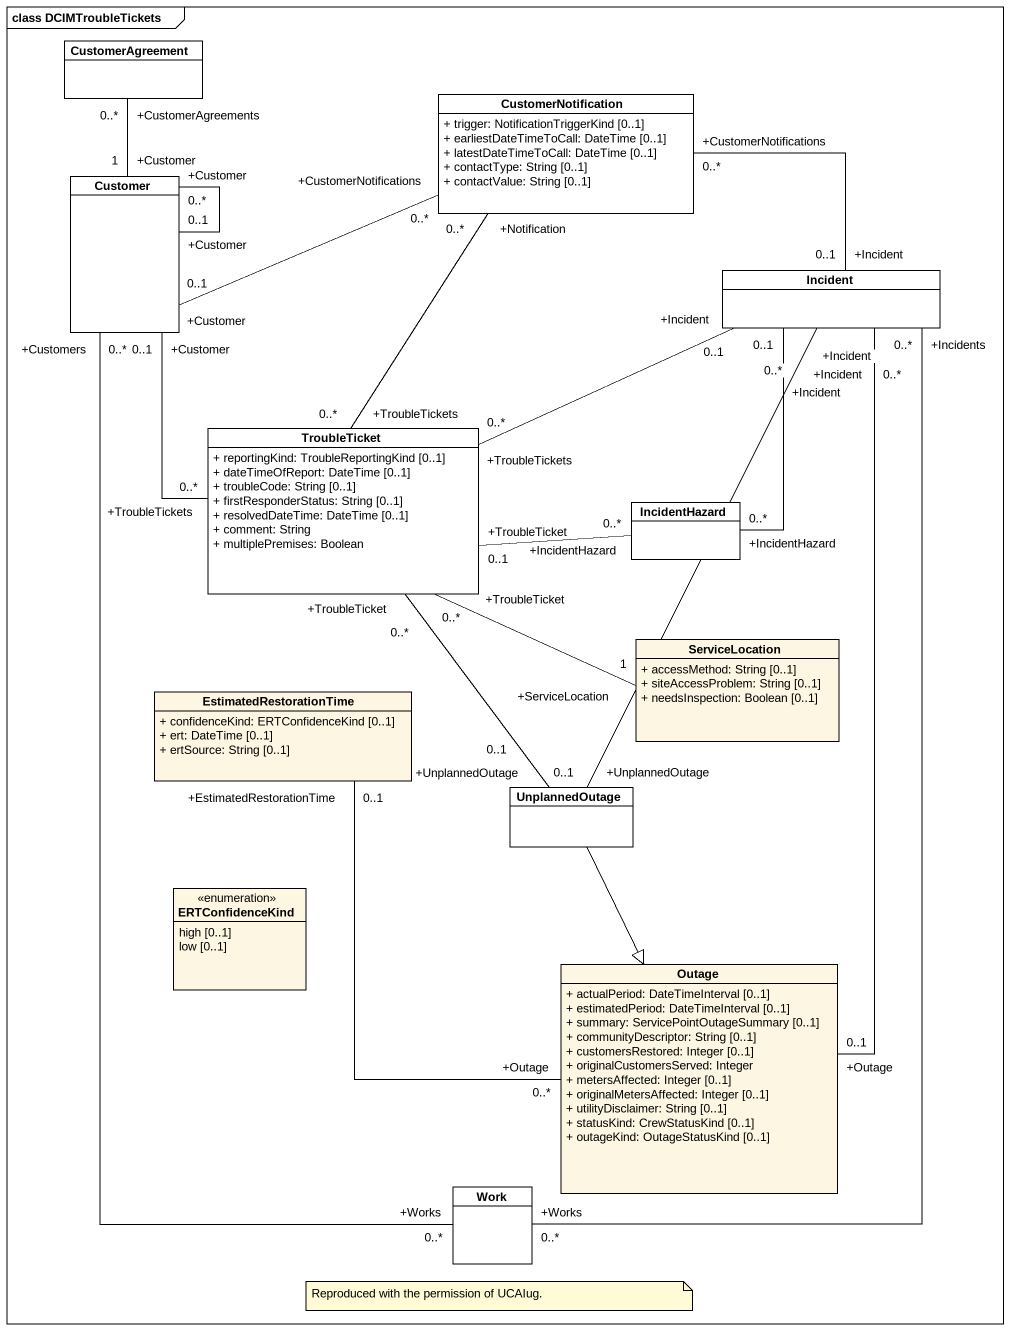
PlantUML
@startuml
mainframe class DCIMTroubleTickets
hide circle
hide empty members
skinparam classAttributeIconSize 0
class CustomerAgreement #FFFFFF
class CustomerNotification #FFFFFF {
  + trigger: NotificationTriggerKind [0..1]
  + earliestDateTimeToCall: DateTime [0..1]
  + latestDateTimeToCall: DateTime [0..1]
  + contactType: String [0..1]
  + contactValue: String [0..1]
}
class Customer #FFFFFF
class Incident #FFFFFF
class TroubleTicket #FFFFFF {
  + reportingKind: TroubleReportingKind [0..1]
  + dateTimeOfReport: DateTime [0..1]
  + troubleCode: String [0..1]
  + firstResponderStatus: String [0..1]
  + resolvedDateTime: DateTime [0..1]
  + comment: String
  + multiplePremises: Boolean
}
class IncidentHazard #FFFFFF
class ServiceLocation {
  + accessMethod: String [0..1]
  + siteAccessProblem: String [0..1]
  + needsInspection: Boolean [0..1]
}
class EstimatedRestorationTime {
  + confidenceKind: ERTConfidenceKind [0..1]
  + ert: DateTime [0..1]
  + ertSource: String [0..1]
}
class UnplannedOutage #FFFFFF
enum ERTConfidenceKind {
  high [0..1]
  low [0..1]
}
class Outage {
  + actualPeriod: DateTimeInterval [0..1]
  + estimatedPeriod: DateTimeInterval [0..1]
  + summary: ServicePointOutageSummary [0..1]
  + communityDescriptor: String [0..1]
  + customersRestored: Integer [0..1]
  + originalCustomersServed: Integer
  + metersAffected: Integer [0..1]
  + originalMetersAffected: Integer [0..1]
  + utilityDisclaimer: String [0..1]
  + statusKind: CrewStatusKind [0..1]
  + outageKind: OutageStatusKind [0..1]
}
class Work #FFFFFF
CustomerNotification "+CustomerNotifications\n0..*" -left- "+Customer\n0..1" Customer
CustomerNotification "+Notification\n0..*" -- "+TroubleTickets\n0..*" TroubleTicket
Customer "+Customer\n1" -up- "+CustomerAgreements\n0..*" CustomerAgreement
Customer "+Customer\n0..1" -- "+Customer\n0..*" Customer
Customer "+Customers\n0..*" -- "+Works\n0..*" Work
Incident "+Incident\n0..1" -left- "+CustomerNotifications\n0..*" CustomerNotification
Incident "+Incident\n0..1" -- "+IncidentHazard\n0..*" IncidentHazard
Incident "+Incident\n0..*" -- "+UnplannedOutage\n0..1" UnplannedOutage
Incident "+Incident\n0..*" -- "+Outage\n0..1" Outage
Incident "+Incidents\n0..*" -- "+Works\n0..*" Work
TroubleTicket "+TroubleTickets\n0..*" -up- "+Customer\n0..1" Customer
TroubleTicket "+TroubleTickets\n0..*" -right- "+Incident\n0..1" Incident
TroubleTicket "+TroubleTicket\n0..1" -right- "+IncidentHazard\n0..*" IncidentHazard
ServiceLocation "+ServiceLocation\n1" -left- "+TroubleTicket\n0..*" TroubleTicket
EstimatedRestorationTime "+EstimatedRestorationTime\n0..1" -- "+Outage\n0..*" Outage
UnplannedOutage "+UnplannedOutage\n0..1" -up- "+TroubleTicket\n0..*" TroubleTicket
UnplannedOutage --|> Outage
note as N1
  Reproduced with the permission of UCAIug.
end note
@enduml
